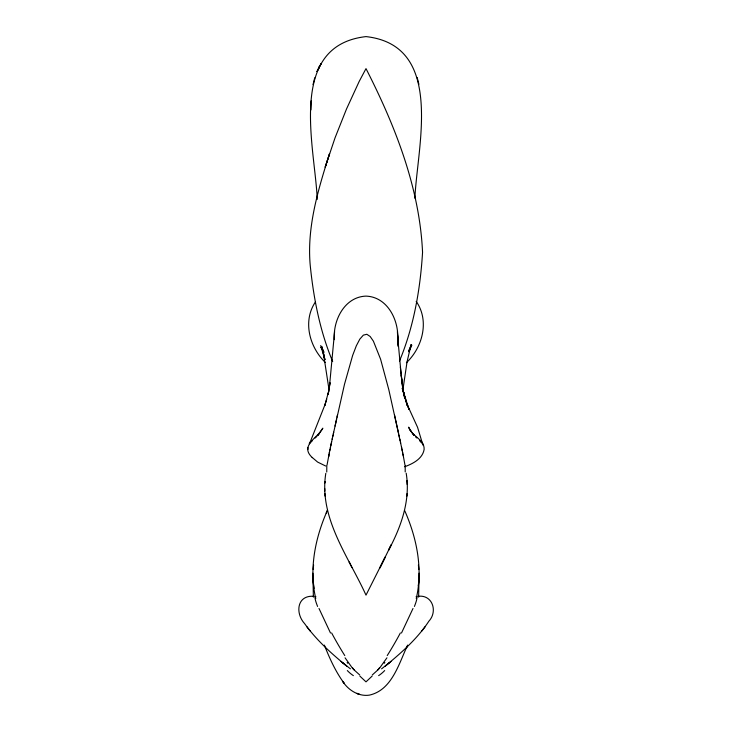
<?xml version="1.0" encoding="UTF-8"?>
<svg xmlns="http://www.w3.org/2000/svg" width="732" height="732" viewBox="0 0 732 732"><rect width="100%" height="100%" fill="white"/><g stroke="black" fill="none" stroke-linecap="round" stroke-linejoin="round"><path stroke-width="1.1" d="M379.661 568.297L385.215 557.043L366 595.134C348.606 556.805 318.649 517.908 325.804 473.339M414.888 198.235C417.039 146.903 445.276 45.476 366 36.6C286.258 45.668 315.236 147.846 317.231 199.415M310.935 109.937L311.164 100.851M397.595 341.204C399.599 321.513 388.116 296.936 366 296.112C344.543 296.853 332.831 320.378 334.359 339.648M312.903 573.165L313.369 597.138M380.036 567.611L391.19 544.818L388.546 550.29C401.099 526.83 410.725 500.13 406.178 473.192M416.261 598.556C423.114 568.993 416.819 538.029 404.732 510.707M406.937 496.086L407.102 493.514M334.606 331.578L329.391 387.274L329.958 382.671L328.192 394.228L328.851 390.522L324.798 405.546L326.756 399.114M324.926 483.047L325.017 481.601L324.981 482.196M418.631 597.138L419.097 573.165M313.159 569.45L313.598 564.948M418.292 585.829L418.805 580.851M402.957 389.397L407.065 361.764L411.11 344.534L408.859 351.781L411.787 345.138L408.593 350.729M312.354 457.637C299.223 445.587 317.844 437.974 322.839 428.165L317.441 435.924M327.067 464.866L329.528 451.8M315.629 597.028L315.803 596.443M328.741 455.752L328.54 456.832L329.016 454.343M329.244 453.19L332.484 437.782M329.757 450.656L330.013 449.411M330.278 448.158L330.544 446.886M330.809 445.632L331.623 441.789M400.669 443.144L388.811 389.698L380.594 359.211L373.402 341.176L370.172 336.5L366.833 334.277L363.347 335.137L359.824 339.126L356.319 345.824L352.632 355.468L344.498 384.273L333.335 433.829M332.154 439.255L333.087 435.028M332.74 436.583L333.7 432.191M335.046 426.051L336.574 419.033M336.976 417.194L337.415 415.163M313.022 84.619L314.733 77.821M309.535 443.711L325.401 403.625M324.368 645.102C329.656 658.535 335.704 671.903 344.315 683.542L342.695 681.364C348.203 690.102 358.689 696.727 369.285 695.144C391.995 690.212 398.922 663.512 407.632 645.102M406.388 648.342L407.148 646.356M399.471 361.105C413.781 326.646 420.296 289.433 422.556 252.339C419.61 187.667 395.134 125.703 366 68.616L359.192 81.435L346.483 109.059L335.055 137.808L325.164 167.216L329.574 153.601C318.164 189.542 306.717 227.268 310.24 265.414C313.552 298.272 319.93 330.992 332.676 361.581M327.533 510.085C315.272 537.562 308.84 568.764 315.739 598.556M413.004 608.484L401.493 633.015M326.17 513.114L327.405 510.387M315.492 301.858C302.371 321.101 309.526 347.27 325.401 362.55M386.935 657.812L379.597 668.115M310.533 441.689L309.233 443.51M390.98 661.399L385.252 666.074C401.328 652.816 417.396 638.752 428.879 621.184C437.965 611.513 432.53 594.274 417.981 596.324M421.76 631.076L425.255 626.592M319.664 433.079L317.944 435.101L318.813 434.113M378.664 669.231L372.249 674.986M406.416 362.715C422.602 347.361 429.711 320.708 416.206 301.401M378.837 668.856L377.438 670.164M372.112 676.121L366 681.858L359.888 676.121M315.172 438.001L316.315 436.995M389.735 662.46L381.582 668.828M404.604 466.76C412.784 463.804 422.547 458.854 424.139 449.402C424.551 439.2 411.54 436.245 408.63 427.159L410.862 430.992M314.019 596.324C296.826 594.787 295.097 613.251 304.567 623.563C316.233 639.869 331.267 653.475 346.748 666.074L341.021 661.399M358.918 694.128L356.832 693.341L359.586 694.375M325.685 466.028L317.606 462.066L312.152 457.427M359.751 674.986L353.336 669.231M350.418 668.828L342.265 662.46M415.666 436.986L416.764 437.956M354.562 670.164L353.163 668.856M419.839 440.563L421.586 442.476L419.839 440.563L421.01 441.872M413.205 434.158L414.111 435.156L412.354 433.097M413.644 434.964L409.81 429.364L410.213 429.986M352.403 668.115L345.065 657.812M306.745 626.592L310.24 631.076M322.172 349.008L320.945 347.371L323.956 352.321L320.717 345.568L324.871 359.641L322.007 346.95L324.871 359.641M422.757 443.5L421.467 441.698M330.507 633.015L318.996 608.484M351.955 567.593L349.201 562.011L349.64 562.899M416.197 596.443L416.371 597.028M422.135 443.006L422.986 445.12M422.52 443.72L417.56 427.296L406.663 403.46L409.051 409.481L402.225 388.289L407.202 405.455L403.186 390.723L404.64 397.97L402.518 386.459L403.78 394.109L401.228 375.269L397.65 336.757M418.905 84.281L417.167 77.491M403.433 456.667L404.961 465.03M398.647 433.737L394.612 415.291M398.903 434.973L399.507 437.763M399.8 439.108L400.093 440.444M400.395 441.844L402.28 450.857M401.529 447.215L401.786 448.442M402.024 449.604L402.765 453.264M402.499 451.955L403.24 455.661M402.975 454.334L403.469 456.841M323.361 352.879L329.043 389.827M401.228 375.269L402.646 387.502L400.34 367.034M313.195 580.933L314.001 588.446M418.402 564.948L418.841 569.45M324.898 493.533L325.063 496.067M406.928 480.595L407.148 484.438M397.394 331.578L398.245 346.437L397.595 334.835M307.843 447.508L307.925 449.393M324.77 488.583L324.798 491.053M405.199 465.543L405.199 471.939M326.801 465.543L326.756 472.039M416.609 596.589A34.431 4.044 -61.6 0 1 414.422 606.444M400.377 632.933A58.908 9.287 -61.3 0 1 387.228 655.561M379.56 667.712A60.5 23.772 -69.3 0 1 378.645 668.838M384.675 670.567A33.37 17.266 -65 0 1 378.636 675.636M384.831 662.552A27.651 4.648 -53.2 0 1 384.245 663.256M317.578 606.444A34.431 4.044 61.6 0 1 315.391 596.589M344.772 655.561A58.908 9.287 61.3 0 1 331.623 632.933M353.355 668.838A60.5 23.772 69.3 0 1 352.44 667.712M353.364 675.636A33.37 17.266 65 0 1 347.325 670.567M347.755 663.256A27.651 4.648 53.2 0 1 347.169 662.552M319.454 66.566L317.029 71.498L319.454 66.566M321.092 63.702L318.493 68.424L321.092 63.702M311.512 441.268L310.999 441.863L312.125 440.609L311.512 441.268"/></g></svg>
